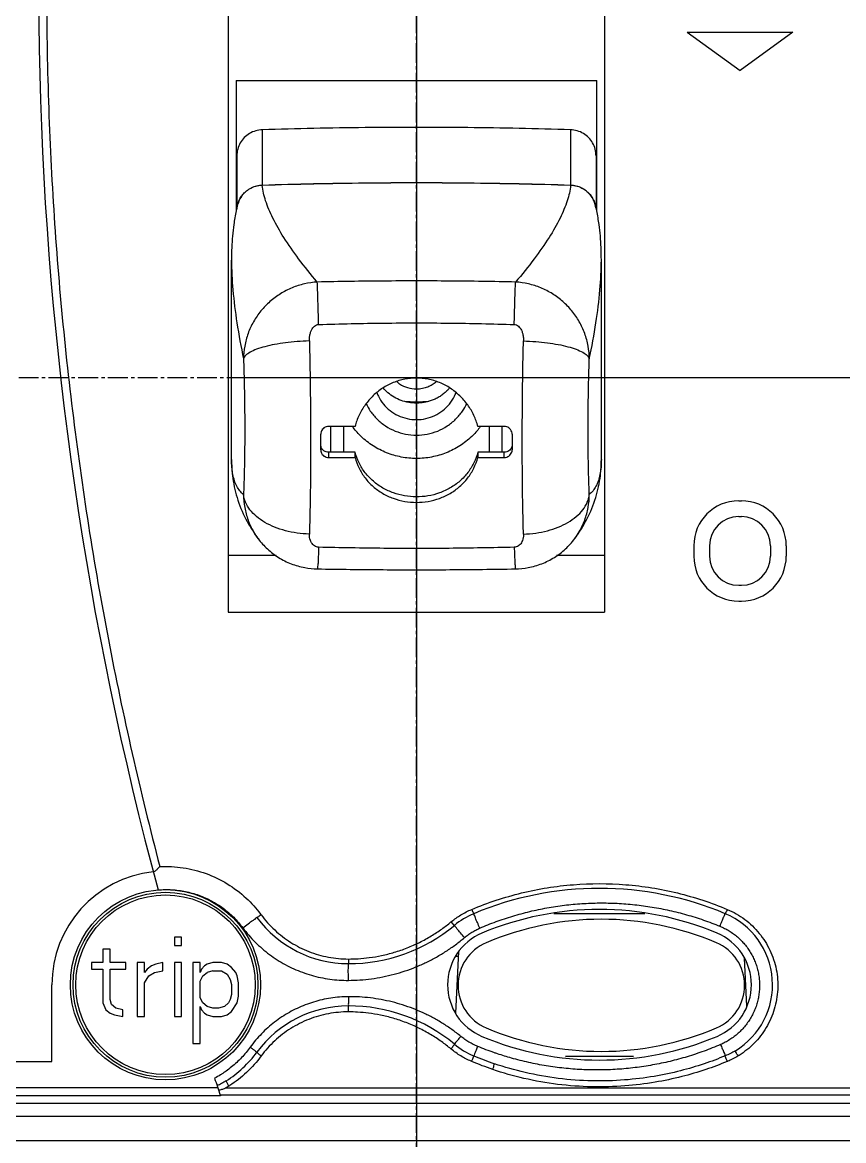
# Model space of a CAD drawing. Header units: millimetres. Extents: x 0 to 6325, y 0 to 4472.
# Drawn here: x 4477.67 to 4508.76, y 3917.41 to 3959.74 of the extents above; entities that cross this region are included whole.
import ezdxf

# ---------------------------------------------------------------- set-up
doc = ezdxf.new("R2010")
doc.units = ezdxf.units.MM
doc.linetypes.add('AXES2', pattern=[1.125, 0.75, -0.125, 0.125, -0.125])
doc.layers.add('AXE', color=80, linetype='AXES2')
doc.layers.add('THIET BI', color=2, linetype='Continuous')

# ---------------------------------------------------------------- blocks, each defined once
blk = doc.blocks.new('dfdfdfd')
for p, q in [((2712825.471, 167969.609), (2712825.471, 167924.394)), ((2712839.721, 167969.609), (2712839.721, 167924.394)), ((2712842.846, 167946.356), (2712846.846, 167946.356)), ((2712842.846, 167946.356), (2712844.846, 167944.903)), ((2712846.846, 167946.356), (2712844.846, 167944.903)), ((2712825.771, 167944.525), (2712825.771, 167939.587)), ((2712825.771, 167944.525), (2712839.421, 167944.525)), ((2712839.421, 167939.587), (2712839.421, 167944.525)), ((2712825.796, 167941.503), (2712825.771, 167941.503)), ((2712825.771, 167941.474), (2712825.796, 167941.474)), ((2712825.796, 167941.68), (2712825.796, 167939.664)), ((2712839.396, 167941.68), (2712839.396, 167939.664)), ((2712839.421, 167941.503), (2712839.396, 167941.503)), ((2712839.396, 167941.474), (2712839.421, 167941.474)), ((2712825.596, 167930.182), (2712825.596, 167937.727)), ((2712839.596, 167937.728), (2712839.596, 167937.731)), ((2712839.596, 167930.183), (2712839.596, 167937.728)), ((2712830.272, 167931.431), (2712829.272, 167931.431)), ((2712829.346, 167931.431), (2712829.346, 167930.454)), ((2712829.847, 167930.454), (2712829.847, 167931.431)), ((2712835.92, 167931.431), (2712834.92, 167931.431)), ((2712835.346, 167931.431), (2712835.346, 167930.454)), ((2712835.846, 167930.454), (2712835.846, 167931.431)), ((2712828.972, 167930.546), (2712828.972, 167931.134)), ((2712836.22, 167931.134), (2712836.22, 167930.546)), ((2712829.272, 167930.454), (2712829.272, 167930.255)), ((2712830.272, 167930.454), (2712829.272, 167930.454)), ((2712830.272, 167930.255), (2712830.272, 167930.454)), ((2712835.92, 167930.454), (2712834.92, 167930.454)), ((2712834.92, 167930.454), (2712834.92, 167930.255)), ((2712835.92, 167930.255), (2712835.92, 167930.454)), ((2712829.272, 167930.255), (2712830.272, 167930.255)), ((2712834.92, 167930.255), (2712835.92, 167930.255)), ((2712844.796, 167928.616), (2712844.896, 167928.616)), ((2712844.796, 167928.016), (2712844.896, 167928.016)), ((2712826.594, 167927.195), (2712826.594, 167927.195)), ((2712838.599, 167927.195), (2712838.599, 167927.195)), ((2712827.288, 167926.539), (2712825.471, 167926.539)), ((2712839.721, 167926.539), (2712837.905, 167926.539)), ((2712843.096, 167926.916), (2712843.096, 167926.516)), ((2712843.696, 167926.916), (2712843.696, 167926.516)), ((2712845.996, 167926.916), (2712845.996, 167926.516)), ((2712846.596, 167926.916), (2712846.596, 167926.516)), ((2712844.796, 167925.416), (2712844.896, 167925.416)), ((2712844.796, 167924.816), (2712844.896, 167924.816)), ((2712825.471, 167924.394), (2712839.721, 167924.394)), ((2712841.248, 167912.975), (2712837.804, 167912.975)), ((2712823.703, 167912.096), (2712823.433, 167912.096)), ((2712823.433, 167912.096), (2712823.433, 167911.777)), ((2712823.433, 167911.777), (2712823.703, 167911.777)), ((2712823.703, 167911.777), (2712823.703, 167912.096)), ((2712821, 167911.649), (2712820.73, 167911.649)), ((2712820.73, 167911.649), (2712820.73, 167911.139)), ((2712821, 167911.139), (2712821, 167911.649)), ((2712830.021, 167911.271), (2712830.021, 167911.096)), ((2712834.083, 167909.225), (2712834.205, 167911.551)), ((2712834.195, 167911.37), (2712834.084, 167911.37)), ((2712845.001, 167911.301), (2712845.096, 167909.492)), ((2712820.73, 167911.139), (2712820.297, 167911.139)), ((2712820.297, 167911.139), (2712820.297, 167910.883)), ((2712820.297, 167910.883), (2712820.73, 167910.883)), ((2712820.73, 167910.883), (2712820.73, 167909.607)), ((2712821.595, 167911.139), (2712821, 167911.139)), ((2712821, 167910.883), (2712821.595, 167910.883)), ((2712821, 167909.735), (2712821, 167910.883)), ((2712821.595, 167910.883), (2712821.595, 167911.139)), ((2712822.297, 167911.139), (2712822.027, 167911.139)), ((2712822.027, 167911.139), (2712822.027, 167909.096)), ((2712822.297, 167910.756), (2712822.297, 167911.139)), ((2712822.406, 167910.883), (2712822.297, 167910.756)), ((2712822.568, 167911.011), (2712822.406, 167910.883)), ((2712822.73, 167911.075), (2712822.568, 167911.011)), ((2712823, 167911.139), (2712822.73, 167911.075)), ((2712823, 167910.82), (2712823, 167911.139)), ((2712823.703, 167911.139), (2712823.433, 167911.139)), ((2712823.433, 167911.139), (2712823.433, 167909.096)), ((2712823.703, 167909.096), (2712823.703, 167911.139)), ((2712824.406, 167911.139), (2712824.135, 167911.139)), ((2712824.135, 167911.139), (2712824.135, 167908.075)), ((2712824.406, 167910.756), (2712824.406, 167911.139)), ((2712824.46, 167910.883), (2712824.406, 167910.756)), ((2712824.568, 167911.011), (2712824.46, 167910.883)), ((2712824.676, 167911.075), (2712824.568, 167911.011)), ((2712824.892, 167911.139), (2712824.676, 167911.075)), ((2712825.216, 167911.139), (2712824.892, 167911.139)), ((2712825.433, 167911.075), (2712825.216, 167911.139)), ((2712825.595, 167910.947), (2712825.433, 167911.075)), ((2712825.757, 167910.756), (2712825.595, 167910.947)), ((2712822.297, 167910.373), (2712822.46, 167910.628)), ((2712822.46, 167910.628), (2712822.676, 167910.756)), ((2712822.676, 167910.756), (2712823, 167910.82)), ((2712824.406, 167910.437), (2712824.514, 167910.628)), ((2712824.406, 167909.798), (2712824.406, 167910.437)), ((2712824.514, 167910.628), (2712824.676, 167910.756)), ((2712824.892, 167910.82), (2712824.676, 167910.756)), ((2712824.892, 167910.82), (2712825.216, 167910.82)), ((2712825.216, 167910.82), (2712825.433, 167910.692)), ((2712825.433, 167910.692), (2712825.541, 167910.501)), ((2712825.541, 167910.501), (2712825.595, 167910.309)), ((2712825.811, 167910.628), (2712825.757, 167910.756)), ((2712825.865, 167910.373), (2712825.811, 167910.628)), ((2712818.796, 167907.396), (2712818.796, 167910.296)), ((2712822.297, 167909.096), (2712822.297, 167910.373)), ((2712825.595, 167910.309), (2712825.595, 167909.926)), ((2712825.865, 167909.862), (2712825.865, 167910.373)), ((2712820.73, 167909.607), (2712820.838, 167909.352)), ((2712821.054, 167909.543), (2712821, 167909.735)), ((2712824.514, 167909.607), (2712824.406, 167909.798)), ((2712824.676, 167909.479), (2712824.514, 167909.607)), ((2712825.487, 167909.607), (2712825.324, 167909.479)), ((2712825.541, 167909.735), (2712825.487, 167909.607)), ((2712825.595, 167909.926), (2712825.541, 167909.735)), ((2712825.595, 167909.288), (2712825.811, 167909.607)), ((2712825.811, 167909.607), (2712825.865, 167909.862)), ((2712820.838, 167909.352), (2712821, 167909.224)), ((2712821, 167909.224), (2712821.162, 167909.16)), ((2712821.216, 167909.415), (2712821.054, 167909.543)), ((2712821.162, 167909.16), (2712821.487, 167909.096)), ((2712821.487, 167909.352), (2712821.216, 167909.415)), ((2712821.487, 167909.096), (2712821.487, 167909.352)), ((2712824.406, 167909.479), (2712824.46, 167909.352)), ((2712824.406, 167908.075), (2712824.406, 167909.479)), ((2712824.46, 167909.352), (2712824.568, 167909.224)), ((2712824.568, 167909.224), (2712824.676, 167909.16)), ((2712824.892, 167909.415), (2712824.676, 167909.479)), ((2712824.676, 167909.16), (2712824.892, 167909.096)), ((2712825.108, 167909.415), (2712824.892, 167909.415)), ((2712825.324, 167909.479), (2712825.108, 167909.415)), ((2712825.216, 167909.096), (2712825.433, 167909.16)), ((2712825.433, 167909.16), (2712825.595, 167909.288)), ((2712830.021, 167909.27), (2712830.021, 167909.496)), ((2712822.027, 167909.096), (2712822.297, 167909.096)), ((2712823.433, 167909.096), (2712823.703, 167909.096)), ((2712824.892, 167909.096), (2712825.216, 167909.096)), ((2712824.135, 167908.075), (2712824.406, 167908.075)), ((2712840.813, 167907.575), (2712838.239, 167907.575)), ((2712787.071, 167907.396), (2712818.796, 167907.396)), ((2712825.053, 167906.398), (2712787.072, 167906.398)), ((2712877.073, 167906.376), (2712825.356, 167906.376)), ((2712825.177, 167906.098), (2712787.118, 167906.098)), ((2712787.249, 167905.817), (2712877.376, 167905.817)), ((2712877.073, 167906.12), (2712825.17, 167906.12)), ((2712825.17, 167906.12), (2712825.177, 167906.098)), ((2712788.168, 167905.318), (2712877.375, 167905.318)), ((2712745.346, 167904.396), (2712884.946, 167904.396))]:
    blk.add_line(p, q)
for centre, radius in [((2712823.096, 167910.296), 3.6), ((2712823.096, 167910.296), 3.5), ((2712823.097, 167910.296), 3.4)]:
    blk.add_circle(centre, radius)
for centre, radius, start, end in [((2712949.296, 167947.996), 131, 167.74789, 195.0927), ((2712844.796, 167926.916), 1.7, 90, 180), ((2712844.896, 167926.916), 1.7, 0, 90), ((2712844.796, 167926.916), 1.1, 90, 180), ((2712844.896, 167926.916), 1.1, 0, 90), ((2712844.796, 167926.516), 1.7, 180, 270), ((2712844.796, 167926.516), 1.1, 180, 270), ((2712844.896, 167926.516), 1.1, 270, 0), ((2712844.896, 167926.516), 1.7, 270, 0), ((2712823.096, 167910.296), 4.3, 96.1943, 180), ((2712839.526, 167901.646), 12.3, 67.2271, 112.7729), ((2712835.895, 167910.296), 2.919, 112.7729, 129.6671), ((2712839.526, 167901.646), 11.5, 67.2271, 112.7729), ((2712843.158, 167910.296), 2.919, 301.2321, 67.2271), ((2712830.021, 167915.396), 4.3, 216.3718, 270), ((2712830.021, 167917.38), 6.284, 270, 309.6671), ((2712839.596, 167901.625), 11.15, 66.9971, 113.0029), ((2712835.895, 167910.296), 2.119, 112.7729, 247.2271), ((2712843.158, 167910.296), 2.119, 292.7729, 67.2271), ((2712835.924, 167910.275), 1.753, 113.0029, 246.9971), ((2712843.268, 167910.275), 1.753, 293.0029, 66.9971), ((2712830.021, 167905.196), 4.3, 90, 143.6282), ((2712830.021, 167903.213), 6.284, 50.3329, 90), ((2712839.526, 167918.946), 11.5, 247.2271, 292.7729), ((2712839.596, 167918.925), 11.15, 246.9971, 293.0029), ((2712835.895, 167910.296), 2.919, 230.3329, 247.2271), ((2712823.096, 167910.296), 4.3, 302.27, 323.6282), ((2712839.526, 167918.946), 12.3, 247.2271, 251.1412), ((2712949.296, 167947.996), 131, 198.34937, 198.64294)]:
    blk.add_arc(centre, radius, start, end)
for points, knots in [([(2712821.522, 167975.54), (2712820.907, 167972.677), (2712819.869, 167966.919), (2712818.896, 167958.208), (2712818.507, 167949.469), (2712818.701, 167940.725), (2712819.479, 167932.003), (2712820.841, 167923.329), (2712822.137, 167917.609), (2712822.882, 167914.769)], [0, 0, 0, 0, 8.784619, 17.538219, 26.275587, 35.009909, 43.755075, 52.525371, 61.333757, 61.333757, 61.333757, 61.333757]), ([(2712826.764, 167942.66), (2712826.678, 167942.658), (2712826.508, 167942.63), (2712826.272, 167942.528), (2712826.07, 167942.37), (2712825.916, 167942.167), (2712825.818, 167941.932), (2712825.796, 167941.764), (2712825.796, 167941.68)], [0, 0, 0, 0, 0.25612, 0.510972, 0.764267, 1.016285, 1.267624, 1.519346, 1.519346, 1.519346, 1.519346]), ([(2712838.429, 167942.66), (2712837.133, 167942.701), (2712834.541, 167942.756), (2712830.652, 167942.756), (2712828.059, 167942.701), (2712826.764, 167942.66)], [0, 0, 0, 0, 3.888918, 7.777655, 11.666573, 11.666573, 11.666573, 11.666573]), ([(2712826.764, 167940.567), (2712826.764, 167940.8), (2712826.764, 167941.265), (2712826.764, 167941.963), (2712826.764, 167942.428), (2712826.764, 167942.66)], [0, 0, 0, 0, 0.69768, 1.39536, 2.093039, 2.093039, 2.093039, 2.093039]), ([(2712838.428, 167942.66), (2712838.428, 167942.428), (2712838.428, 167941.963), (2712838.428, 167941.265), (2712838.428, 167940.8), (2712838.428, 167940.567)], [0, 0, 0, 0, 0.69768, 1.39536, 2.093039, 2.093039, 2.093039, 2.093039]), ([(2712839.396, 167941.68), (2712839.396, 167941.764), (2712839.374, 167941.932), (2712839.277, 167942.167), (2712839.122, 167942.37), (2712838.92, 167942.528), (2712838.684, 167942.63), (2712838.514, 167942.658), (2712838.429, 167942.66)], [0, 0, 0, 0, 0.251704, 0.503032, 0.755046, 1.008344, 1.263208, 1.519346, 1.519346, 1.519346, 1.519346]), ([(2712826.76, 167940.557), (2712826.687, 167940.555), (2712826.541, 167940.535), (2712826.335, 167940.458), (2712826.152, 167940.34), (2712825.999, 167940.186), (2712825.889, 167940.01), (2712825.843, 167939.883), (2712825.827, 167939.823)], [0, 0, 0, 0, 0.219299, 0.437104, 0.653534, 0.86884, 1.083438, 1.27096, 1.27096, 1.27096, 1.27096]), ([(2712826.171, 167940.352), (2712826.205, 167940.379), (2712826.31, 167940.451), (2712826.506, 167940.537), (2712826.675, 167940.564), (2712826.758, 167940.567)], [0, 0, 0, 0, 0.128791, 0.383645, 0.6345907, 0.6345907, 0.6345907, 0.6345907]), ([(2712838.432, 167940.557), (2712837.136, 167940.598), (2712834.542, 167940.652), (2712830.65, 167940.652), (2712828.056, 167940.598), (2712826.76, 167940.557)], [0, 0, 0, 0, 3.891349, 7.782772, 11.674143, 11.674143, 11.674143, 11.674143]), ([(2712828.842, 167936.895), (2712828.599, 167937.183), (2712828.156, 167937.731), (2712827.589, 167938.538), (2712827.164, 167939.272), (2712826.881, 167939.933), (2712826.78, 167940.36), (2712826.761, 167940.557)], [0, 0, 0, 0, 1.129232, 2.113266, 2.956934, 3.668569, 4.263125, 4.263125, 4.263125, 4.263125]), ([(2712826.764, 167940.567), (2712828.059, 167940.608), (2712830.652, 167940.663), (2712834.541, 167940.663), (2712837.133, 167940.608), (2712838.429, 167940.567)], [0, 0, 0, 0, 3.888958, 7.777734, 11.666692, 11.666692, 11.666692, 11.666692]), ([(2712838.432, 167940.557), (2712838.413, 167940.36), (2712838.311, 167939.933), (2712838.029, 167939.272), (2712837.603, 167938.538), (2712837.036, 167937.731), (2712836.593, 167937.183), (2712836.35, 167936.895)], [0, 0, 0, 0, 0.594657, 1.306293, 2.149963, 3.133999, 4.263355, 4.263355, 4.263355, 4.263355]), ([(2712839.365, 167939.823), (2712839.35, 167939.883), (2712839.303, 167940.01), (2712839.193, 167940.186), (2712839.04, 167940.34), (2712838.857, 167940.458), (2712838.651, 167940.535), (2712838.505, 167940.555), (2712838.432, 167940.557)], [0, 0, 0, 0, 0.187521, 0.402119, 0.617425, 0.833855, 1.05166, 1.270981, 1.270981, 1.270981, 1.270981]), ([(2712838.434, 167940.567), (2712838.517, 167940.564), (2712838.686, 167940.537), (2712838.882, 167940.451), (2712838.988, 167940.379), (2712839.021, 167940.352)], [0, 0, 0, 0, 0.2509485, 0.5057915, 0.6346003, 0.6346003, 0.6346003, 0.6346003]), ([(2712825.9, 167940.023), (2712825.908, 167940.038), (2712825.931, 167940.082), (2712825.958, 167940.123), (2712825.977, 167940.149)], [0, 0, 0, 0, 0.0522537, 0.1481644, 0.1481644, 0.1481644, 0.1481644]), ([(2712826.021, 167940.206), (2712826.039, 167940.228), (2712826.077, 167940.27), (2712826.119, 167940.309), (2712826.141, 167940.328)], [0, 0, 0, 0, 0.0846222, 0.1705043, 0.1705043, 0.1705043, 0.1705043]), ([(2712839.052, 167940.328), (2712839.074, 167940.309), (2712839.115, 167940.27), (2712839.153, 167940.228), (2712839.171, 167940.206)], [0, 0, 0, 0, 0.0858492, 0.1704801, 0.1704801, 0.1704801, 0.1704801]), ([(2712839.215, 167940.149), (2712839.234, 167940.123), (2712839.261, 167940.082), (2712839.284, 167940.038), (2712839.292, 167940.023)], [0, 0, 0, 0, 0.0958731, 0.1481341, 0.1481341, 0.1481341, 0.1481341]), ([(2712825.772, 167939.592), (2712825.735, 167939.419), (2712825.656, 167938.959), (2712825.605, 167938.335), (2712825.596, 167937.887), (2712825.596, 167937.728)], [0, 0, 0, 0, 0.529794, 1.398581, 1.875323, 1.875323, 1.875323, 1.875323]), ([(2712839.596, 167937.73), (2712839.596, 167937.889), (2712839.587, 167938.337), (2712839.536, 167938.961), (2712839.457, 167939.42), (2712839.42, 167939.592)], [0, 0, 0, 0, 0.476842, 1.344774, 1.872989, 1.872989, 1.872989, 1.872989]), ([(2712825.596, 167937.728), (2712825.597, 167937.351), (2712825.637, 167936.557), (2712825.794, 167935.308), (2712825.955, 167934.442), (2712826.051, 167933.989)], [0, 0, 0, 0, 1.1302, 2.382865, 3.77156, 3.77156, 3.77156, 3.77156]), ([(2712839.141, 167933.99), (2712839.237, 167934.443), (2712839.399, 167935.309), (2712839.556, 167936.557), (2712839.596, 167937.352), (2712839.596, 167937.728)], [0, 0, 0, 0, 1.388569, 2.64124, 3.771452, 3.771452, 3.771452, 3.771452]), ([(2712828.842, 167936.895), (2712828.679, 167936.886), (2712828.352, 167936.84), (2712827.881, 167936.689), (2712827.44, 167936.463), (2712827.042, 167936.167), (2712826.698, 167935.81), (2712826.418, 167935.402), (2712826.21, 167934.953), (2712826.081, 167934.478), (2712826.052, 167934.152), (2712826.051, 167933.989)], [0, 0, 0, 0, 0.491164, 0.983883, 1.477785, 1.971462, 2.46483, 2.958319, 3.450422, 3.941132, 4.42768, 4.42768, 4.42768, 4.42768]), ([(2712836.35, 167936.895), (2712835.516, 167936.914), (2712833.848, 167936.94), (2712831.345, 167936.94), (2712829.676, 167936.914), (2712828.842, 167936.895)], [0, 0, 0, 0, 2.502723, 5.005482, 7.508204, 7.508204, 7.508204, 7.508204]), ([(2712828.893, 167935.289), (2712828.89, 167935.416), (2712828.884, 167935.658), (2712828.874, 167936), (2712828.865, 167936.3), (2712828.857, 167936.551), (2712828.85, 167936.744), (2712828.845, 167936.852), (2712828.842, 167936.895)], [0, 0, 0, 0, 0.381532, 0.724782, 1.027538, 1.281396, 1.476774, 1.607125, 1.607125, 1.607125, 1.607125]), ([(2712836.299, 167935.289), (2712836.302, 167935.418), (2712836.309, 167935.66), (2712836.318, 167936.002), (2712836.327, 167936.301), (2712836.335, 167936.551), (2712836.343, 167936.744), (2712836.347, 167936.852), (2712836.35, 167936.895)], [0, 0, 0, 0, 0.385203, 0.726833, 1.028239, 1.281612, 1.476865, 1.607121, 1.607121, 1.607121, 1.607121]), ([(2712839.141, 167933.99), (2712839.141, 167934.152), (2712839.111, 167934.478), (2712838.982, 167934.953), (2712838.774, 167935.402), (2712838.494, 167935.81), (2712838.15, 167936.167), (2712837.751, 167936.463), (2712837.31, 167936.689), (2712836.839, 167936.84), (2712836.513, 167936.886), (2712836.35, 167936.895)], [0, 0, 0, 0, 0.485717, 0.976523, 1.468878, 1.962687, 2.456353, 2.950217, 3.444102, 3.936512, 4.426636, 4.426636, 4.426636, 4.426636]), ([(2712828.545, 167934.669), (2712828.543, 167934.722), (2712828.548, 167934.823), (2712828.576, 167934.961), (2712828.618, 167935.072), (2712828.67, 167935.16), (2712828.733, 167935.229), (2712828.809, 167935.276), (2712828.867, 167935.288), (2712828.893, 167935.289)], [0, 0, 0, 0, 0.161065, 0.3013534, 0.4191599, 0.5163866, 0.6052558, 0.6995118, 0.7790677, 0.7790677, 0.7790677, 0.7790677]), ([(2712828.893, 167935.289), (2712829.716, 167935.316), (2712831.362, 167935.352), (2712833.831, 167935.352), (2712835.476, 167935.316), (2712836.299, 167935.289)], [0, 0, 0, 0, 2.468898, 4.937873, 7.406771, 7.406771, 7.406771, 7.406771]), ([(2712836.299, 167935.289), (2712836.326, 167935.288), (2712836.385, 167935.276), (2712836.461, 167935.228), (2712836.524, 167935.158), (2712836.576, 167935.07), (2712836.617, 167934.958), (2712836.644, 167934.822), (2712836.649, 167934.722), (2712836.648, 167934.669)], [0, 0, 0, 0, 0.0810268, 0.1765034, 0.2651406, 0.3626497, 0.4802444, 0.6196479, 0.7785769, 0.7785769, 0.7785769, 0.7785769]), ([(2712828.545, 167934.669), (2712828.389, 167934.664), (2712828.086, 167934.648), (2712827.646, 167934.602), (2712827.239, 167934.538), (2712826.874, 167934.458), (2712826.56, 167934.362), (2712826.312, 167934.253), (2712826.136, 167934.138), (2712826.063, 167934.037), (2712826.051, 167933.99)], [0, 0, 0, 0, 0.466326, 0.912058, 1.324926, 1.702658, 2.033233, 2.306372, 2.513872, 2.660628, 2.660628, 2.660628, 2.660628]), ([(2712828.545, 167934.669), (2712828.553, 167934.308), (2712828.568, 167933.58), (2712828.582, 167932.485), (2712828.59, 167931.39), (2712828.59, 167930.314), (2712828.583, 167929.276), (2712828.568, 167928.294), (2712828.553, 167927.66), (2712828.545, 167927.355)], [0, 0, 0, 0, 1.082535, 2.184219, 3.285557, 4.36753, 5.411454, 6.399322, 7.314122, 7.314122, 7.314122, 7.314122]), ([(2712836.648, 167927.356), (2712836.639, 167927.66), (2712836.624, 167928.294), (2712836.61, 167929.276), (2712836.602, 167930.314), (2712836.603, 167931.39), (2712836.61, 167932.485), (2712836.624, 167933.58), (2712836.639, 167934.308), (2712836.648, 167934.669)], [0, 0, 0, 0, 0.914414, 1.902283, 2.946208, 4.02818, 5.129519, 6.231202, 7.31421, 7.31421, 7.31421, 7.31421]), ([(2712836.648, 167934.669), (2712836.803, 167934.664), (2712837.107, 167934.648), (2712837.546, 167934.602), (2712837.953, 167934.538), (2712838.319, 167934.458), (2712838.632, 167934.362), (2712838.881, 167934.253), (2712839.056, 167934.138), (2712839.13, 167934.037), (2712839.141, 167933.99)], [0, 0, 0, 0, 0.466325, 0.912056, 1.324924, 1.702656, 2.03323, 2.306369, 2.51387, 2.660616, 2.660616, 2.660616, 2.660616]), ([(2712826.051, 167933.989), (2712826.061, 167933.693), (2712826.077, 167933.096), (2712826.093, 167932.198), (2712826.098, 167931.307), (2712826.093, 167930.443), (2712826.078, 167929.628), (2712826.061, 167929.103), (2712826.051, 167928.852)], [0, 0, 0, 0, 0.889013, 1.793774, 2.692359, 3.563073, 4.38491, 5.13867, 5.13867, 5.13867, 5.13867]), ([(2712839.141, 167928.853), (2712839.131, 167929.103), (2712839.114, 167929.628), (2712839.099, 167930.443), (2712839.094, 167931.307), (2712839.099, 167932.198), (2712839.115, 167933.096), (2712839.131, 167933.694), (2712839.141, 167933.99)], [0, 0, 0, 0, 0.753084, 1.574921, 2.445635, 3.34422, 4.248982, 5.138793, 5.138793, 5.138793, 5.138793]), ([(2712832.596, 167933.261), (2712832.448, 167933.261), (2712832.148, 167933.232), (2712831.714, 167933.102), (2712831.309, 167932.891), (2712830.949, 167932.606), (2712830.646, 167932.258), (2712830.414, 167931.863), (2712830.31, 167931.576), (2712830.272, 167931.431)], [0, 0, 0, 0, 0.444505, 0.897255, 1.350445, 1.806726, 2.266545, 2.725269, 3.175168, 3.175168, 3.175168, 3.175168]), ([(2712832.596, 167932.314), (2712832.498, 167932.314), (2712832.301, 167932.33), (2712832.014, 167932.405), (2712831.747, 167932.53), (2712831.519, 167932.694), (2712831.393, 167932.825), (2712831.34, 167932.89)], [0, 0, 0, 0, 0.294307, 0.590256, 0.884542, 1.174096, 1.42698, 1.42698, 1.42698, 1.42698]), ([(2712831.85, 167933.121), (2712831.884, 167933.093), (2712832.01, 167932.999), (2712832.258, 167932.884), (2712832.484, 167932.852), (2712832.596, 167932.852)], [0, 0, 0, 0, 0.1320968, 0.4688092, 0.806894, 0.806894, 0.806894, 0.806894]), ([(2712834.92, 167931.431), (2712834.883, 167931.575), (2712834.78, 167931.86), (2712834.548, 167932.255), (2712834.246, 167932.603), (2712833.886, 167932.889), (2712833.48, 167933.102), (2712833.045, 167933.232), (2712832.744, 167933.261), (2712832.596, 167933.261)], [0, 0, 0, 0, 0.446337, 0.90368, 1.363852, 1.821473, 2.276269, 2.730345, 3.17517, 3.17517, 3.17517, 3.17517]), ([(2712832.596, 167932.853), (2712832.634, 167932.853), (2712832.711, 167932.856), (2712832.824, 167932.873), (2712832.898, 167932.891), (2712832.934, 167932.902)], [0, 0, 0, 0, 0.1143712, 0.2286993, 0.3429397, 0.3429397, 0.3429397, 0.3429397]), ([(2712833.852, 167932.89), (2712833.825, 167932.857), (2712833.762, 167932.785), (2712833.653, 167932.683), (2712833.524, 167932.586), (2712833.383, 167932.502), (2712833.234, 167932.433), (2712833.078, 167932.379), (2712832.919, 167932.341), (2712832.758, 167932.319), (2712832.65, 167932.314), (2712832.596, 167932.314)], [0, 0, 0, 0, 0.128632, 0.286578, 0.447959, 0.611713, 0.776678, 0.941061, 1.104443, 1.266935, 1.428221, 1.428221, 1.428221, 1.428221]), ([(2712832.934, 167932.902), (2712832.994, 167932.92), (2712833.11, 167932.966), (2712833.246, 167933.045), (2712833.321, 167933.103), (2712833.346, 167933.124)], [0, 0, 0, 0, 0.1862271, 0.3719959, 0.4702039, 0.4702039, 0.4702039, 0.4702039]), ([(2712831.097, 167932.709), (2712831.114, 167932.664), (2712831.18, 167932.512), (2712831.335, 167932.271), (2712831.591, 167932.02), (2712831.897, 167931.832), (2712832.237, 167931.716), (2712832.477, 167931.689), (2712832.596, 167931.689)], [0, 0, 0, 0, 0.143717, 0.49692, 0.851669, 1.207957, 1.565474, 1.923673, 1.923673, 1.923673, 1.923673]), ([(2712832.596, 167931.689), (2712832.716, 167931.689), (2712832.955, 167931.716), (2712833.296, 167931.832), (2712833.602, 167932.02), (2712833.857, 167932.271), (2712834.012, 167932.512), (2712834.078, 167932.664), (2712834.095, 167932.709)], [0, 0, 0, 0, 0.358198, 0.715716, 1.072004, 1.426753, 1.779956, 1.92354, 1.92354, 1.92354, 1.92354]), ([(2712830.691, 167932.292), (2712830.737, 167932.196), (2712830.858, 167931.985), (2712831.102, 167931.693), (2712831.422, 167931.436), (2712831.787, 167931.244), (2712832.183, 167931.127), (2712832.459, 167931.1), (2712832.596, 167931.1)], [0, 0, 0, 0, 0.320268, 0.726534, 1.134388, 1.543914, 1.955003, 2.367374, 2.367374, 2.367374, 2.367374]), ([(2712832.596, 167931.1), (2712832.734, 167931.1), (2712833.009, 167931.127), (2712833.405, 167931.244), (2712833.77, 167931.436), (2712834.09, 167931.693), (2712834.334, 167931.984), (2712834.455, 167932.195), (2712834.501, 167932.292)], [0, 0, 0, 0, 0.412386, 0.823485, 1.233018, 1.640874, 2.047138, 2.367014, 2.367014, 2.367014, 2.367014]), ([(2712829.027, 167931.305), (2712829.01, 167931.28), (2712828.982, 167931.226), (2712828.972, 167931.165), (2712828.972, 167931.134)], [0, 0, 0, 0, 0.0884112, 0.1811091, 0.1811091, 0.1811091, 0.1811091]), ([(2712829.272, 167931.431), (2712829.241, 167931.431), (2712829.178, 167931.421), (2712829.093, 167931.378), (2712829.047, 167931.332), (2712829.028, 167931.306), (2712829.027, 167931.305)], [0, 0, 0, 0, 0.0935444, 0.1876523, 0.2809224, 0.2859632, 0.2859632, 0.2859632, 0.2859632]), ([(2712834.983, 167931.377), (2712834.894, 167931.262), (2712834.666, 167931.01), (2712834.247, 167930.681), (2712833.732, 167930.417), (2712833.175, 167930.254), (2712832.596, 167930.2), (2712832.018, 167930.254), (2712831.461, 167930.417), (2712830.945, 167930.681), (2712830.526, 167931.01), (2712830.299, 167931.262), (2712830.209, 167931.377)], [0, 0, 0, 0, 0.43856, 1.01286, 1.588747, 2.165856, 2.743643, 3.321432, 3.898545, 4.474439, 5.048748, 5.487333, 5.487333, 5.487333, 5.487333]), ([(2712836.22, 167931.134), (2712836.22, 167931.165), (2712836.21, 167931.227), (2712836.166, 167931.312), (2712836.099, 167931.379), (2712836.014, 167931.421), (2712835.951, 167931.431), (2712835.92, 167931.431)], [0, 0, 0, 0, 0.0926518, 0.1862386, 0.2795335, 0.3734709, 0.4670129, 0.4670129, 0.4670129, 0.4670129]), ([(2712829.028, 167930.575), (2712829.011, 167930.599), (2712828.982, 167930.653), (2712828.972, 167930.714), (2712828.972, 167930.744)], [0, 0, 0, 0, 0.0893722, 0.1803403, 0.1803403, 0.1803403, 0.1803403]), ([(2712836.22, 167930.744), (2712836.22, 167930.714), (2712836.21, 167930.653), (2712836.182, 167930.599), (2712836.164, 167930.575)], [0, 0, 0, 0, 0.0912522, 0.1802867, 0.1802867, 0.1802867, 0.1802867]), ([(2712828.972, 167930.546), (2712828.972, 167930.516), (2712828.982, 167930.454), (2712829.026, 167930.371), (2712829.094, 167930.306), (2712829.178, 167930.265), (2712829.241, 167930.255), (2712829.272, 167930.255)], [0, 0, 0, 0, 0.0911569, 0.1832129, 0.2753921, 0.3688217, 0.4623011, 0.4623011, 0.4623011, 0.4623011]), ([(2712829.272, 167930.454), (2712829.241, 167930.454), (2712829.178, 167930.463), (2712829.094, 167930.505), (2712829.048, 167930.549), (2712829.029, 167930.575), (2712829.028, 167930.575)], [0, 0, 0, 0, 0.0936343, 0.1870805, 0.2791435, 0.2816744, 0.2816744, 0.2816744, 0.2816744]), ([(2712834.92, 167930.454), (2712834.883, 167930.317), (2712834.782, 167930.047), (2712834.552, 167929.675), (2712834.248, 167929.353), (2712833.883, 167929.091), (2712833.474, 167928.902), (2712833.036, 167928.788), (2712832.589, 167928.752), (2712832.147, 167928.79), (2712831.719, 167928.902), (2712831.318, 167929.087), (2712830.954, 167929.344), (2712830.646, 167929.668), (2712830.412, 167930.042), (2712830.309, 167930.316), (2712830.272, 167930.454)], [0, 0, 0, 0, 0.424214, 0.859548, 1.303264, 1.745291, 2.199116, 2.647913, 3.095021, 3.536784, 3.972702, 4.415664, 4.855625, 5.303267, 5.744832, 6.173143, 6.173143, 6.173143, 6.173143]), ([(2712836.164, 167930.575), (2712836.164, 167930.575), (2712836.145, 167930.549), (2712836.098, 167930.505), (2712836.014, 167930.463), (2712835.951, 167930.454), (2712835.92, 167930.454)], [0, 0, 0, 0, 0.0028576, 0.0949541, 0.1884512, 0.2817317, 0.2817317, 0.2817317, 0.2817317]), ([(2712835.92, 167930.255), (2712835.951, 167930.255), (2712836.014, 167930.265), (2712836.099, 167930.306), (2712836.166, 167930.372), (2712836.21, 167930.454), (2712836.22, 167930.516), (2712836.22, 167930.546)], [0, 0, 0, 0, 0.0934818, 0.1870805, 0.2792342, 0.371099, 0.4623012, 0.4623012, 0.4623012, 0.4623012]), ([(2712825.597, 167930.183), (2712825.597, 167929.977), (2712825.624, 167929.489), (2712825.785, 167928.721), (2712826.114, 167927.92), (2712826.424, 167927.426), (2712826.594, 167927.195)], [0, 0, 0, 0, 0.61632, 1.461562, 2.341298, 3.201549, 3.201549, 3.201549, 3.201549]), ([(2712826.051, 167928.852), (2712825.948, 167928.937), (2712825.766, 167929.174), (2712825.622, 167929.638), (2712825.597, 167929.984), (2712825.596, 167930.174)], [0, 0, 0, 0, 0.402127, 0.869328, 1.437821, 1.437821, 1.437821, 1.437821]), ([(2712830.272, 167930.255), (2712830.309, 167930.116), (2712830.412, 167929.843), (2712830.644, 167929.47), (2712830.947, 167929.147), (2712831.309, 167928.887), (2712831.715, 167928.696), (2712832.149, 167928.581), (2712832.448, 167928.556), (2712832.596, 167928.556)], [0, 0, 0, 0, 0.431183, 0.869103, 1.310001, 1.752309, 2.197666, 2.647917, 3.092304, 3.092304, 3.092304, 3.092304]), ([(2712832.596, 167928.556), (2712832.744, 167928.556), (2712833.042, 167928.581), (2712833.475, 167928.696), (2712833.88, 167928.885), (2712834.242, 167929.144), (2712834.546, 167929.466), (2712834.779, 167929.84), (2712834.883, 167930.115), (2712834.92, 167930.255)], [0, 0, 0, 0, 0.444069, 0.893015, 1.336831, 1.777888, 2.21847, 2.657697, 3.092299, 3.092299, 3.092299, 3.092299]), ([(2712838.599, 167927.195), (2712838.769, 167927.426), (2712839.078, 167927.92), (2712839.407, 167928.722), (2712839.569, 167929.49), (2712839.596, 167929.978), (2712839.596, 167930.183)], [0, 0, 0, 0, 0.859821, 1.740253, 2.586101, 3.202226, 3.202226, 3.202226, 3.202226]), ([(2712839.596, 167930.174), (2712839.595, 167929.985), (2712839.571, 167929.638), (2712839.427, 167929.175), (2712839.244, 167928.938), (2712839.141, 167928.853)], [0, 0, 0, 0, 0.567886, 1.035085, 1.43725, 1.43725, 1.43725, 1.43725]), ([(2712828.545, 167927.355), (2712828.389, 167927.359), (2712828.083, 167927.384), (2712827.641, 167927.472), (2712827.231, 167927.607), (2712826.862, 167927.785), (2712826.544, 167928.004), (2712826.291, 167928.26), (2712826.117, 167928.545), (2712826.061, 167928.752), (2712826.051, 167928.852)], [0, 0, 0, 0, 0.467214, 0.919411, 1.348959, 1.759099, 2.144205, 2.501696, 2.830336, 3.133839, 3.133839, 3.133839, 3.133839]), ([(2712826.051, 167928.852), (2712826.052, 167928.688), (2712826.081, 167928.359), (2712826.209, 167927.884), (2712826.39, 167927.496), (2712826.534, 167927.276), (2712826.594, 167927.195)], [0, 0, 0, 0, 0.492198, 0.983366, 1.470801, 1.770408, 1.770408, 1.770408, 1.770408]), ([(2712836.648, 167927.355), (2712836.803, 167927.359), (2712837.109, 167927.384), (2712837.551, 167927.472), (2712837.962, 167927.607), (2712838.331, 167927.785), (2712838.648, 167928.004), (2712838.901, 167928.26), (2712839.075, 167928.545), (2712839.131, 167928.752), (2712839.141, 167928.852)], [0, 0, 0, 0, 0.467215, 0.919412, 1.348961, 1.759101, 2.144207, 2.501698, 2.830338, 3.133864, 3.133864, 3.133864, 3.133864]), ([(2712838.599, 167927.195), (2712838.658, 167927.276), (2712838.802, 167927.496), (2712838.983, 167927.884), (2712839.111, 167928.36), (2712839.141, 167928.688), (2712839.141, 167928.853)], [0, 0, 0, 0, 0.299739, 0.786925, 1.278014, 1.771095, 1.771095, 1.771095, 1.771095]), ([(2712828.893, 167926.858), (2712828.867, 167926.859), (2712828.809, 167926.868), (2712828.733, 167926.905), (2712828.669, 167926.961), (2712828.617, 167927.031), (2712828.576, 167927.12), (2712828.548, 167927.231), (2712828.543, 167927.312), (2712828.545, 167927.355)], [0, 0, 0, 0, 0.080404, 0.1708591, 0.2499662, 0.3331538, 0.4304137, 0.5439252, 0.6733914, 0.6733914, 0.6733914, 0.6733914]), ([(2712836.648, 167927.356), (2712836.649, 167927.312), (2712836.644, 167927.23), (2712836.616, 167927.118), (2712836.574, 167927.029), (2712836.521, 167926.959), (2712836.457, 167926.904), (2712836.381, 167926.868), (2712836.325, 167926.859), (2712836.299, 167926.858)], [0, 0, 0, 0, 0.1312017, 0.2454478, 0.3429358, 0.4259673, 0.5054034, 0.5948228, 0.6737852, 0.6737852, 0.6737852, 0.6737852]), ([(2712826.594, 167927.195), (2712826.597, 167927.191), (2712826.704, 167927.046), (2712826.945, 167926.779), (2712827.37, 167926.456), (2712827.849, 167926.217), (2712828.349, 167926.076), (2712828.688, 167926.042), (2712828.849, 167926.039)], [0, 0, 0, 0, 0.013877, 0.542383, 1.07235, 1.60501, 2.140253, 2.621736, 2.621736, 2.621736, 2.621736]), ([(2712836.344, 167926.039), (2712836.506, 167926.042), (2712836.846, 167926.076), (2712837.346, 167926.219), (2712837.825, 167926.458), (2712838.249, 167926.78), (2712838.489, 167927.047), (2712838.596, 167927.192), (2712838.598, 167927.195)], [0, 0, 0, 0, 0.485707, 1.020462, 1.552542, 2.081869, 2.609734, 2.621678, 2.621678, 2.621678, 2.621678]), ([(2712828.893, 167926.858), (2712828.89, 167926.762), (2712828.885, 167926.589), (2712828.872, 167926.369), (2712828.872, 167926.187), (2712828.849, 167926.116), (2712828.86, 167926.037), (2712828.849, 167926.039)], [0, 0, 0, 0, 0.2877023, 0.5138159, 0.6815845, 0.7856817, 0.8210586, 0.8210586, 0.8210586, 0.8210586]), ([(2712836.299, 167926.858), (2712835.476, 167926.837), (2712833.831, 167926.809), (2712831.362, 167926.809), (2712829.716, 167926.837), (2712828.893, 167926.858)], [0, 0, 0, 0, 2.468674, 4.937649, 7.406323, 7.406323, 7.406323, 7.406323]), ([(2712836.299, 167926.858), (2712836.302, 167926.763), (2712836.307, 167926.59), (2712836.32, 167926.371), (2712836.32, 167926.187), (2712836.343, 167926.116), (2712836.332, 167926.036), (2712836.344, 167926.039)], [0, 0, 0, 0, 0.285109, 0.5125566, 0.6812385, 0.7856127, 0.8210576, 0.8210576, 0.8210576, 0.8210576]), ([(2712828.849, 167926.039), (2712829.677, 167926.024), (2712831.348, 167926.004), (2712833.847, 167926.004), (2712835.517, 167926.024), (2712836.344, 167926.039)], [0, 0, 0, 0, 2.484794, 5.014654, 7.495422, 7.495422, 7.495422, 7.495422]), ([(2712822.882, 167914.769), (2712822.85, 167914.736), (2712822.794, 167914.677), (2712822.721, 167914.61), (2712822.675, 167914.576), (2712822.655, 167914.574)], [0, 0, 0, 0, 0.1385935, 0.241239, 0.3015155, 0.3015155, 0.3015155, 0.3015155]), ([(2712822.882, 167914.769), (2712823.177, 167914.783), (2712823.774, 167914.753), (2712824.641, 167914.532), (2712825.451, 167914.143), (2712826.149, 167913.617), (2712826.534, 167913.19), (2712826.698, 167912.971)], [0, 0, 0, 0, 0.88722, 1.778182, 2.66895, 3.562949, 4.38389, 4.38389, 4.38389, 4.38389]), ([(2712822.806, 167913.886), (2712822.896, 167913.894), (2712823.073, 167913.903), (2712823.337, 167913.897), (2712823.597, 167913.873), (2712823.855, 167913.83), (2712824.11, 167913.768), (2712824.359, 167913.688), (2712824.602, 167913.59), (2712824.838, 167913.474), (2712825.065, 167913.342), (2712825.282, 167913.194), (2712825.487, 167913.03), (2712825.68, 167912.851), (2712825.86, 167912.659), (2712825.97, 167912.522), (2712826.023, 167912.452)], [0, 0, 0, 0, 0.269793, 0.530879, 0.792147, 1.053598, 1.315232, 1.577048, 1.839046, 2.101224, 2.36358, 2.626111, 2.888815, 3.151687, 3.414724, 3.67792, 3.67792, 3.67792, 3.67792]), ([(2712834.688, 167913.149), (2712835.299, 167913.405), (2712836.564, 167913.822), (2712838.532, 167914.137), (2712840.522, 167914.137), (2712842.49, 167913.822), (2712843.753, 167913.405), (2712844.365, 167913.149)], [0, 0, 0, 0, 1.990472, 3.973668, 5.954454, 7.93729, 9.926485, 9.926485, 9.926485, 9.926485]), ([(2712834.995, 167912.441), (2712835.198, 167912.528), (2712835.61, 167912.692), (2712836.242, 167912.902), (2712836.885, 167913.076), (2712837.537, 167913.213), (2712838.196, 167913.313), (2712838.86, 167913.375), (2712839.526, 167913.399), (2712840.193, 167913.385), (2712840.859, 167913.333), (2712841.521, 167913.244), (2712842.177, 167913.117), (2712842.825, 167912.953), (2712843.464, 167912.753), (2712843.881, 167912.596), (2712844.087, 167912.511)], [0, 0, 0, 0, 0.664839, 1.330024, 1.995534, 2.661364, 3.3275, 3.993935, 4.660663, 5.327681, 5.994988, 6.662585, 7.330478, 7.998669, 8.667178, 9.336012, 9.336012, 9.336012, 9.336012]), ([(2712833.926, 167912.691), (2712834.038, 167912.782), (2712834.281, 167912.954), (2712834.547, 167913.089), (2712834.688, 167913.149)], [0, 0, 0, 0, 0.4312512, 0.8906754, 0.8906754, 0.8906754, 0.8906754]), ([(2712834.688, 167913.149), (2712834.7, 167913.121), (2712834.719, 167913.067), (2712834.748, 167913.031), (2712834.758, 167912.984), (2712834.765, 167912.987)], [0, 0, 0, 0, 0.0906839, 0.1552832, 0.1789866, 0.1789866, 0.1789866, 0.1789866]), ([(2712834.995, 167912.441), (2712834.965, 167912.51), (2712834.915, 167912.636), (2712834.824, 167912.813), (2712834.816, 167912.908), (2712834.751, 167912.982), (2712834.765, 167912.987)], [0, 0, 0, 0, 0.2269262, 0.4193045, 0.5478502, 0.5930232, 0.5930232, 0.5930232, 0.5930232]), ([(2712844.087, 167912.511), (2712844.112, 167912.572), (2712844.16, 167912.68), (2712844.215, 167912.845), (2712844.269, 167912.907), (2712844.275, 167912.993), (2712844.287, 167912.987)], [0, 0, 0, 0, 0.1977162, 0.3653315, 0.4773304, 0.5166841, 0.5166841, 0.5166841, 0.5166841]), ([(2712844.365, 167913.149), (2712844.353, 167913.121), (2712844.333, 167913.067), (2712844.305, 167913.031), (2712844.295, 167912.984), (2712844.287, 167912.987)], [0, 0, 0, 0, 0.090702, 0.1553189, 0.1790309, 0.1790309, 0.1790309, 0.1790309]), ([(2712844.365, 167913.149), (2712844.598, 167913.05), (2712845.044, 167912.795), (2712845.598, 167912.263), (2712846.007, 167911.613), (2712846.247, 167910.885), (2712846.304, 167910.119), (2712846.174, 167909.363), (2712845.865, 167908.66), (2712845.404, 167908.063), (2712845.014, 167907.751), (2712844.81, 167907.623)], [0, 0, 0, 0, 0.760758, 1.522382, 2.282408, 3.04176, 3.801312, 4.561163, 5.321386, 6.082522, 6.803665, 6.803665, 6.803665, 6.803665]), ([(2712826.023, 167912.452), (2712826.091, 167912.503), (2712826.215, 167912.59), (2712826.384, 167912.736), (2712826.486, 167912.769), (2712826.548, 167912.86), (2712826.559, 167912.846)], [0, 0, 0, 0, 0.2544756, 0.4702093, 0.61436, 0.665006, 0.665006, 0.665006, 0.665006]), ([(2712826.72, 167912.941), (2712826.694, 167912.923), (2712826.647, 167912.888), (2712826.602, 167912.867), (2712826.564, 167912.839), (2712826.559, 167912.846)], [0, 0, 0, 0, 0.0940344, 0.1619074, 0.1880515, 0.1880515, 0.1880515, 0.1880515]), ([(2712826.72, 167912.941), (2712826.871, 167912.736), (2712827.214, 167912.351), (2712827.826, 167911.88), (2712828.516, 167911.532), (2712829.256, 167911.319), (2712829.767, 167911.271), (2712830.021, 167911.271)], [0, 0, 0, 0, 0.766129, 1.53478, 2.304087, 3.070477, 3.832737, 3.832737, 3.832737, 3.832737]), ([(2712830.021, 167911.271), (2712830.144, 167911.271), (2712830.408, 167911.279), (2712830.828, 167911.32), (2712831.286, 167911.398), (2712831.764, 167911.519), (2712832.247, 167911.686), (2712832.715, 167911.893), (2712833.153, 167912.133), (2712833.549, 167912.393), (2712833.792, 167912.58), (2712833.904, 167912.673)], [0, 0, 0, 0, 0.368519, 0.793953, 1.262613, 1.760786, 2.274687, 2.790501, 3.294466, 3.772945, 4.211294, 4.211294, 4.211294, 4.211294]), ([(2712833.904, 167912.673), (2712833.924, 167912.65), (2712833.96, 167912.604), (2712833.998, 167912.576), (2712834.025, 167912.538), (2712834.032, 167912.543)], [0, 0, 0, 0, 0.0921415, 0.1581802, 0.183074, 0.183074, 0.183074, 0.183074]), ([(2712834.415, 167912.081), (2712834.365, 167912.14), (2712834.28, 167912.247), (2712834.14, 167912.392), (2712834.105, 167912.481), (2712834.02, 167912.533), (2712834.032, 167912.543)], [0, 0, 0, 0, 0.2294977, 0.4240561, 0.5540582, 0.5997411, 0.5997411, 0.5997411, 0.5997411]), ([(2712826.023, 167912.452), (2712826.095, 167912.356), (2712826.245, 167912.171), (2712826.489, 167911.909), (2712826.751, 167911.665), (2712827.03, 167911.441), (2712827.323, 167911.238), (2712827.631, 167911.057), (2712827.95, 167910.898), (2712828.28, 167910.763), (2712828.618, 167910.652), (2712828.963, 167910.566), (2712829.313, 167910.505), (2712829.666, 167910.469), (2712829.903, 167910.462), (2712830.021, 167910.463)], [0, 0, 0, 0, 0.357884, 0.71578, 1.073243, 1.430421, 1.787273, 2.143818, 2.500055, 2.855988, 3.211617, 3.566944, 3.921968, 4.276687, 4.63106, 4.63106, 4.63106, 4.63106]), ([(2712834.415, 167912.081), (2712834.458, 167912.118), (2712834.548, 167912.189), (2712834.69, 167912.284), (2712834.839, 167912.369), (2712834.942, 167912.418), (2712834.995, 167912.441)], [0, 0, 0, 0, 0.170985, 0.3420765, 0.5132974, 0.6846449, 0.6846449, 0.6846449, 0.6846449]), ([(2712844.087, 167912.511), (2712844.147, 167912.487), (2712844.265, 167912.433), (2712844.435, 167912.337), (2712844.597, 167912.229), (2712844.75, 167912.108), (2712844.892, 167911.974), (2712845.024, 167911.83), (2712845.143, 167911.675), (2712845.25, 167911.511), (2712845.342, 167911.338), (2712845.421, 167911.159), (2712845.485, 167910.974), (2712845.534, 167910.784), (2712845.568, 167910.59), (2712845.586, 167910.395), (2712845.587, 167910.198), (2712845.573, 167910.002), (2712845.543, 167909.807), (2712845.498, 167909.615), (2712845.437, 167909.427), (2712845.361, 167909.245), (2712845.27, 167909.07), (2712845.166, 167908.902), (2712845.048, 167908.743), (2712844.918, 167908.594), (2712844.775, 167908.456), (2712844.622, 167908.33), (2712844.46, 167908.216), (2712844.288, 167908.116), (2712844.169, 167908.059), (2712844.108, 167908.033)], [0, 0, 0, 0, 0.194413, 0.388948, 0.583628, 0.778452, 0.97342, 1.168534, 1.363795, 1.559204, 1.754761, 1.950466, 2.146321, 2.342326, 2.538481, 2.734787, 2.931243, 3.12785, 3.324608, 3.521516, 3.718574, 3.915782, 4.113139, 4.310645, 4.5083, 4.706102, 4.90405, 5.102145, 5.300383, 5.498768, 5.697296, 5.697296, 5.697296, 5.697296]), ([(2712830.021, 167910.463), (2712830.167, 167910.464), (2712830.458, 167910.475), (2712830.894, 167910.519), (2712831.324, 167910.591), (2712831.749, 167910.689), (2712832.166, 167910.814), (2712832.574, 167910.965), (2712832.971, 167911.14), (2712833.355, 167911.34), (2712833.725, 167911.564), (2712834.08, 167911.81), (2712834.305, 167911.989), (2712834.415, 167912.081)], [0, 0, 0, 0, 0.43786, 0.875016, 1.311453, 1.747179, 2.182189, 2.616494, 3.050081, 3.482966, 3.915106, 4.346561, 4.777164, 4.777164, 4.777164, 4.777164]), ([(2712830.021, 167910.463), (2712830.02, 167910.544), (2712830.024, 167910.688), (2712830.007, 167910.9), (2712830.04, 167910.996), (2712830.005, 167911.096), (2712830.021, 167911.096)], [0, 0, 0, 0, 0.2424574, 0.4480027, 0.5853451, 0.6335928, 0.6335928, 0.6335928, 0.6335928]), ([(2712830.021, 167909.843), (2712829.909, 167909.842), (2712829.687, 167909.833), (2712829.354, 167909.794), (2712829.026, 167909.732), (2712828.703, 167909.647), (2712828.387, 167909.538), (2712828.08, 167909.407), (2712827.783, 167909.254), (2712827.498, 167909.081), (2712827.227, 167908.887), (2712826.97, 167908.675), (2712826.729, 167908.445), (2712826.506, 167908.198), (2712826.369, 167908.023), (2712826.304, 167907.933)], [0, 0, 0, 0, 0.334124, 0.668413, 1.002442, 1.336342, 1.670071, 2.003642, 2.337052, 2.6703, 3.003386, 3.336311, 3.669072, 4.001668, 4.334059, 4.334059, 4.334059, 4.334059]), ([(2712830.021, 167909.843), (2712830.021, 167909.799), (2712830.019, 167909.72), (2712830.028, 167909.604), (2712830.011, 167909.551), (2712830.03, 167909.496), (2712830.021, 167909.496)], [0, 0, 0, 0, 0.1327773, 0.2453404, 0.3205534, 0.3469758, 0.3469758, 0.3469758, 0.3469758]), ([(2712834.275, 167908.343), (2712834.166, 167908.431), (2712833.943, 167908.602), (2712833.594, 167908.835), (2712833.231, 167909.047), (2712832.856, 167909.234), (2712832.47, 167909.398), (2712832.075, 167909.537), (2712831.673, 167909.651), (2712831.265, 167909.739), (2712830.852, 167909.801), (2712830.437, 167909.838), (2712830.159, 167909.844), (2712830.021, 167909.843)], [0, 0, 0, 0, 0.420671, 0.840867, 1.260576, 1.679809, 2.098563, 2.516852, 2.934669, 3.352033, 3.768913, 4.185369, 4.601256, 4.601256, 4.601256, 4.601256]), ([(2712830.021, 167909.27), (2712829.767, 167909.27), (2712829.256, 167909.222), (2712828.516, 167909.009), (2712827.826, 167908.661), (2712827.214, 167908.19), (2712826.871, 167907.805), (2712826.72, 167907.6)], [0, 0, 0, 0, 0.762118, 1.5284, 2.297638, 3.066253, 3.832737, 3.832737, 3.832737, 3.832737]), ([(2712833.904, 167907.868), (2712833.788, 167907.964), (2712833.538, 167908.156), (2712833.131, 167908.422), (2712832.684, 167908.663), (2712832.21, 167908.87), (2712831.726, 167909.033), (2712831.25, 167909.151), (2712830.799, 167909.225), (2712830.392, 167909.262), (2712830.138, 167909.27), (2712830.021, 167909.27)], [0, 0, 0, 0, 0.453539, 0.943652, 1.455994, 1.976618, 2.491459, 2.98643, 3.447511, 3.86058, 4.211285, 4.211285, 4.211285, 4.211285]), ([(2712834.275, 167908.343), (2712834.244, 167908.305), (2712834.187, 167908.24), (2712834.113, 167908.135), (2712834.062, 167908.103), (2712834.039, 167908.043), (2712834.032, 167908.05)], [0, 0, 0, 0, 0.1457385, 0.2692894, 0.3518448, 0.380852, 0.380852, 0.380852, 0.380852]), ([(2712834.915, 167907.962), (2712834.858, 167907.986), (2712834.744, 167908.037), (2712834.58, 167908.127), (2712834.423, 167908.228), (2712834.323, 167908.303), (2712834.275, 167908.343)], [0, 0, 0, 0, 0.186624, 0.3733531, 0.5602106, 0.747193, 0.747193, 0.747193, 0.747193]), ([(2712826.304, 167907.933), (2712826.254, 167907.864), (2712826.149, 167907.728), (2712825.978, 167907.535), (2712825.795, 167907.353), (2712825.601, 167907.184), (2712825.41, 167907.037), (2712825.282, 167906.95), (2712825.223, 167906.913)], [0, 0, 0, 0, 0.257375, 0.514853, 0.772459, 1.0302, 1.288081, 1.495278, 1.495278, 1.495278, 1.495278]), ([(2712826.304, 167907.933), (2712826.337, 167907.91), (2712826.394, 167907.866), (2712826.484, 167907.81), (2712826.513, 167907.768), (2712826.563, 167907.753), (2712826.559, 167907.746)], [0, 0, 0, 0, 0.1207597, 0.2231346, 0.2915402, 0.315572, 0.315572, 0.315572, 0.315572]), ([(2712833.904, 167907.868), (2712833.928, 167907.896), (2712833.974, 167907.948), (2712834, 167908), (2712834.04, 167908.043), (2712834.032, 167908.05)], [0, 0, 0, 0, 0.1087828, 0.1911843, 0.2230951, 0.2230951, 0.2230951, 0.2230951]), ([(2712834.915, 167907.962), (2712834.896, 167907.917), (2712834.86, 167907.836), (2712834.819, 167907.712), (2712834.779, 167907.666), (2712834.774, 167907.601), (2712834.765, 167907.605)], [0, 0, 0, 0, 0.1483102, 0.2740414, 0.3580537, 0.3875741, 0.3875741, 0.3875741, 0.3875741]), ([(2712835.668, 167907.683), (2712835.628, 167907.696), (2712835.374, 167907.782), (2712835.124, 167907.877), (2712834.915, 167907.962)], [0, 0, 0, 0, 0.1274838, 0.803658, 0.803658, 0.803658, 0.803658]), ([(2712844.108, 167908.033), (2712843.902, 167907.944), (2712843.485, 167907.779), (2712842.847, 167907.567), (2712842.197, 167907.391), (2712841.538, 167907.253), (2712840.871, 167907.152), (2712840.2, 167907.089), (2712839.526, 167907.065), (2712838.852, 167907.079), (2712838.179, 167907.131), (2712837.509, 167907.221), (2712836.846, 167907.349), (2712836.232, 167907.504), (2712835.842, 167907.625), (2712835.668, 167907.683)], [0, 0, 0, 0, 0.672162, 1.344649, 2.017453, 2.690575, 3.364007, 4.037748, 4.711794, 5.386143, 6.060794, 6.735745, 7.410999, 8.086552, 8.634974, 8.634974, 8.634974, 8.634974]), ([(2712844.108, 167908.033), (2712844.131, 167907.98), (2712844.172, 167907.881), (2712844.229, 167907.752), (2712844.263, 167907.662), (2712844.285, 167907.619), (2712844.287, 167907.605)], [0, 0, 0, 0, 0.1732252, 0.3213881, 0.4230539, 0.4635342, 0.4635342, 0.4635342, 0.4635342]), ([(2712826.72, 167907.6), (2712826.554, 167907.375), (2712826.188, 167906.964), (2712825.754, 167906.626), (2712825.529, 167906.482)], [0, 0, 0, 0, 0.837511, 1.639596, 1.639596, 1.639596, 1.639596]), ([(2712826.72, 167907.6), (2712826.691, 167907.621), (2712826.636, 167907.66), (2712826.596, 167907.703), (2712826.552, 167907.738), (2712826.558, 167907.746)], [0, 0, 0, 0, 0.106895, 0.1874537, 0.2193721, 0.2193721, 0.2193721, 0.2193721]), ([(2712834.662, 167907.403), (2712834.53, 167907.46), (2712834.265, 167907.597), (2712834.022, 167907.77), (2712833.904, 167907.868)], [0, 0, 0, 0, 0.431359, 0.8915136, 0.8915136, 0.8915136, 0.8915136]), ([(2712834.688, 167907.392), (2712834.702, 167907.426), (2712834.733, 167907.491), (2712834.741, 167907.549), (2712834.775, 167907.601), (2712834.765, 167907.605)], [0, 0, 0, 0, 0.1105907, 0.1947966, 0.2266509, 0.2266509, 0.2266509, 0.2266509]), ([(2712844.287, 167907.605), (2712844.023, 167907.495), (2712843.466, 167907.285), (2712842.57, 167907.021), (2712841.565, 167906.808), (2712840.444, 167906.671), (2712839.227, 167906.637), (2712837.966, 167906.729), (2712836.729, 167906.949), (2712835.932, 167907.176), (2712835.55, 167907.307)], [0, 0, 0, 0, 0.859123, 1.783593, 2.801858, 3.936971, 5.167438, 6.447602, 7.722322, 8.930562, 8.930562, 8.930562, 8.930562]), ([(2712844.365, 167907.393), (2712844.351, 167907.426), (2712844.322, 167907.487), (2712844.308, 167907.554), (2712844.281, 167907.596), (2712844.287, 167907.605)], [0, 0, 0, 0, 0.1081845, 0.1918877, 0.2264111, 0.2264111, 0.2264111, 0.2264111]), ([(2712844.775, 167907.602), (2712844.755, 167907.633), (2712844.716, 167907.692), (2712844.699, 167907.747), (2712844.662, 167907.795), (2712844.671, 167907.801)], [0, 0, 0, 0, 0.1098019, 0.1932188, 0.2251277, 0.2251277, 0.2251277, 0.2251277]), ([(2712835.486, 167907.089), (2712835.351, 167907.135), (2712835.084, 167907.232), (2712834.819, 167907.337), (2712834.688, 167907.392)], [0, 0, 0, 0, 0.425912, 0.8539606, 0.8539606, 0.8539606, 0.8539606]), ([(2712844.365, 167907.393), (2712844.096, 167907.281), (2712843.53, 167907.068), (2712842.619, 167906.8), (2712841.597, 167906.585), (2712840.458, 167906.446), (2712839.222, 167906.412), (2712837.941, 167906.504), (2712836.684, 167906.726), (2712835.873, 167906.956), (2712835.486, 167907.089)], [0, 0, 0, 0, 0.872886, 1.812489, 2.847324, 4.00072, 5.250781, 6.5513, 7.846582, 9.074535, 9.074535, 9.074535, 9.074535]), ([(2712835.486, 167907.089), (2712835.498, 167907.124), (2712835.525, 167907.19), (2712835.528, 167907.249), (2712835.56, 167907.303), (2712835.55, 167907.307)], [0, 0, 0, 0, 0.1109726, 0.1955689, 0.2274374, 0.2274374, 0.2274374, 0.2274374]), ([(2712825.499, 167906.462), (2712825.479, 167906.493), (2712825.439, 167906.552), (2712825.42, 167906.607), (2712825.383, 167906.655), (2712825.392, 167906.66)], [0, 0, 0, 0, 0.1100057, 0.1936676, 0.2257991, 0.2257991, 0.2257991, 0.2257991]), ([(2712825.499, 167906.462), (2712825.475, 167906.447), (2712825.428, 167906.418), (2712825.38, 167906.39), (2712825.356, 167906.376)], [0, 0, 0, 0, 0.0843457, 0.1673484, 0.1673484, 0.1673484, 0.1673484])]:
    blk.add_open_spline(points, degree=3, knots=knots)
for points in [[(2712826.758, 167940.567), (2712826.76, 167940.567), (2712826.762, 167940.567), (2712826.764, 167940.567)], [(2712838.429, 167940.567), (2712838.43, 167940.567), (2712838.432, 167940.567), (2712838.434, 167940.567)], [(2712825.977, 167940.149), (2712825.991, 167940.169), (2712826.005, 167940.188), (2712826.021, 167940.206)], [(2712826.141, 167940.328), (2712826.15, 167940.336), (2712826.161, 167940.344), (2712826.171, 167940.352)], [(2712839.021, 167940.352), (2712839.032, 167940.344), (2712839.042, 167940.336), (2712839.052, 167940.328)], [(2712839.171, 167940.206), (2712839.187, 167940.188), (2712839.202, 167940.169), (2712839.215, 167940.149)], [(2712825.827, 167939.823), (2712825.807, 167939.746), (2712825.789, 167939.669), (2712825.772, 167939.592)], [(2712825.825, 167939.823), (2712825.827, 167939.827), (2712825.828, 167939.832), (2712825.829, 167939.836)], [(2712825.829, 167939.836), (2712825.835, 167939.859), (2712825.842, 167939.881), (2712825.85, 167939.903)], [(2712825.85, 167939.903), (2712825.864, 167939.944), (2712825.881, 167939.984), (2712825.9, 167940.023)], [(2712839.292, 167940.023), (2712839.312, 167939.984), (2712839.329, 167939.944), (2712839.343, 167939.903)], [(2712839.343, 167939.903), (2712839.35, 167939.881), (2712839.357, 167939.859), (2712839.363, 167939.836)], [(2712839.363, 167939.836), (2712839.364, 167939.832), (2712839.366, 167939.827), (2712839.367, 167939.823)], [(2712839.42, 167939.592), (2712839.403, 167939.669), (2712839.385, 167939.746), (2712839.365, 167939.823)], [(2712832.583, 167932.35), (2712832.436, 167932.35), (2712832.288, 167932.359), (2712832.141, 167932.377)], [(2712832.594, 167932.35), (2712832.59, 167932.35), (2712832.587, 167932.35), (2712832.583, 167932.35)], [(2712833.07, 167932.379), (2712832.912, 167932.359), (2712832.753, 167932.35), (2712832.594, 167932.35)], [(2712830.209, 167931.377), (2712830.196, 167931.394), (2712830.183, 167931.411), (2712830.171, 167931.428)], [(2712835.021, 167931.428), (2712835.009, 167931.411), (2712834.996, 167931.394), (2712834.983, 167931.377)], [(2712825.596, 167930.174), (2712825.596, 167930.176), (2712825.596, 167930.179), (2712825.596, 167930.182)], [(2712839.596, 167930.183), (2712839.596, 167930.18), (2712839.596, 167930.177), (2712839.596, 167930.174)], [(2712826.698, 167912.971), (2712826.705, 167912.961), (2712826.712, 167912.951), (2712826.72, 167912.941)], [(2712833.904, 167912.673), (2712833.911, 167912.679), (2712833.919, 167912.685), (2712833.926, 167912.691)], [(2712844.483, 167907.696), (2712844.419, 167907.663), (2712844.353, 167907.633), (2712844.287, 167907.606)], [(2712844.575, 167907.49), (2712844.511, 167907.458), (2712844.447, 167907.428), (2712844.382, 167907.4)], [(2712844.671, 167907.801), (2712844.609, 167907.763), (2712844.547, 167907.728), (2712844.483, 167907.696)], [(2712844.775, 167907.602), (2712844.709, 167907.562), (2712844.643, 167907.525), (2712844.575, 167907.49)], [(2712844.81, 167907.623), (2712844.798, 167907.616), (2712844.786, 167907.609), (2712844.775, 167907.602)], [(2712834.688, 167907.392), (2712834.679, 167907.396), (2712834.671, 167907.4), (2712834.662, 167907.403)], [(2712844.382, 167907.4), (2712844.376, 167907.398), (2712844.371, 167907.396), (2712844.365, 167907.393)], [(2712825.18, 167906.885), (2712825.107, 167906.84), (2712825.033, 167906.797), (2712824.957, 167906.756)], [(2712825.223, 167906.913), (2712825.209, 167906.903), (2712825.195, 167906.894), (2712825.18, 167906.885)], [(2712825.392, 167906.66), (2712825.336, 167906.625), (2712825.279, 167906.591), (2712825.221, 167906.558)], [(2712825.221, 167906.558), (2712825.166, 167906.527), (2712825.11, 167906.497), (2712825.053, 167906.468)], [(2712825.107, 167906.307), (2712825.149, 167906.318), (2712825.191, 167906.329), (2712825.233, 167906.34)], [(2712825.233, 167906.34), (2712825.274, 167906.352), (2712825.315, 167906.364), (2712825.356, 167906.376)], [(2712825.529, 167906.482), (2712825.519, 167906.475), (2712825.509, 167906.469), (2712825.499, 167906.462)]]:
    blk.add_open_spline(points, degree=3)
at = {"layer": 'AXE'}
for p, q in [((2712832.596, 167830.441), (2712832.596, 168038.801)), ((2712766.919, 167933.285), (2712914.693, 167933.285))]:
    blk.add_line(p, q, dxfattribs=at)
blk = doc.blocks.new('dfđf')
at = {"layer": 'THIET BI', "color": 4, "linetype": 'Continuous', "ltscale": 0.5}
for p, q in [((2511979.517, 175637.172), (2511979.517, 175482.327)), ((2511972.561, 175585.172), (2512053.404, 175585.172))]:
    blk.add_line(p, q, dxfattribs=at)

msp = doc.modelspace()

# ---------------------------------------------------------------- block references
at = {"color": 7, "linetype": 'Continuous'}
msp.add_blockref('dfđf', (-2507486.93, -171638.876), dxfattribs=at)
at = {"layer": 'THIET BI', "color": 7, "linetype": 'Continuous'}
msp.add_blockref('dfdfdfd', (-2708340.01, -163986.99), dxfattribs=at)

doc.saveas('drawing.dxf')
